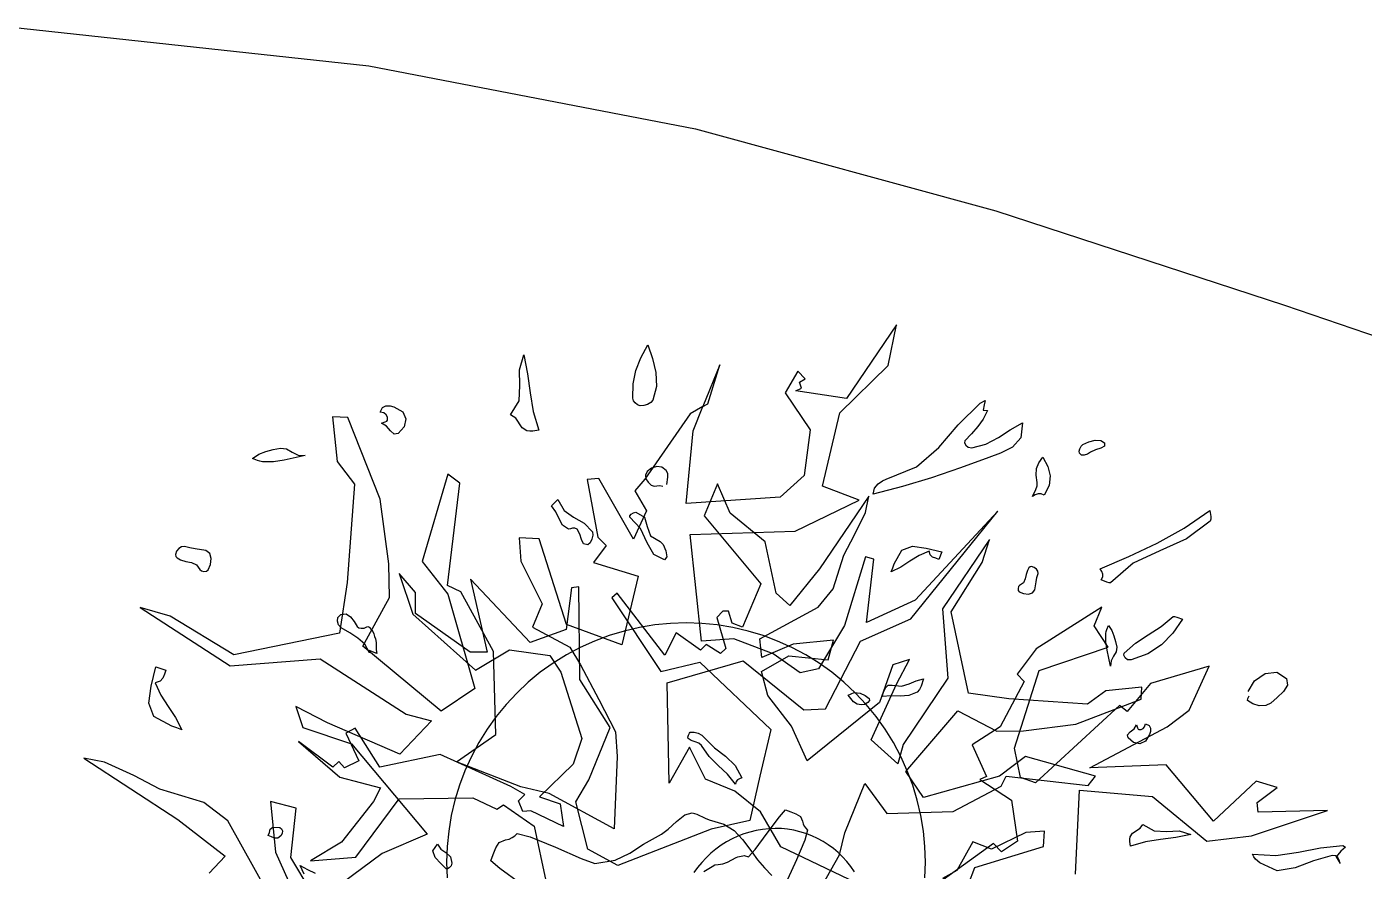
# Model space of a CAD drawing. Extents: x -81148 to 10972, y -53931 to 52487.
# Drawn here: x -29193 to -27385, y -23470 to -22328 of the extents above; entities that cross this region are included whole.
import ezdxf

# ---------------------------------------------------------------- set-up
doc = ezdxf.new("R2010")
doc.units = 0
doc.layers.get('0').update_dxf_attribs({"linetype": 'CONTINUOUS'})

msp = doc.modelspace()

# ---------------------------------------------------------------- linework, layer by layer
for p, q in [((-29217.4, -22328), (-28730.9, -22380.9)), ((-28730.9, -22380.9), (-28289.1, -22466.3)), ((-28289.1, -22466.3), (-27882.9, -22577.1)), ((-27882.9, -22577.1), (-27492.9, -22704.5)), ((-27492.9, -22704.5), (-27099.7, -22839.2)), ((-28017.2, -22731), (-28084.9, -22830.8)), ((-28028.4, -22786), (-28017.2, -22731)), ((-28362.9, -22775.6), (-28353.3, -22758.2)), ((-28353.3, -22758.2), (-28347.3, -22776.8)), ((-28527.2, -22791.8), (-28521.3, -22771.8)), ((-28521.3, -22771.8), (-28516, -22797.2)), ((-28369.7, -22792.9), (-28362.9, -22775.6)), ((-28347.3, -22776.8), (-28342.8, -22795.7)), ((-28526.5, -22813), (-28527.2, -22791.8)), ((-28516, -22797.2), (-28512.6, -22822.9)), ((-28373.5, -22810.9), (-28369.7, -22792.9)), ((-28342.8, -22795.7), (-28342, -22814.6)), ((-28256, -22785.2), (-28279, -22841.5)), ((-28272.5, -22837.8), (-28256, -22785.2)), ((-28150.6, -22793.9), (-28167.7, -22823.1)), ((-28140.9, -22804), (-28150.6, -22793.9)), ((-28093.9, -22849.9), (-28028.4, -22786)), ((-28527.6, -22833.9), (-28526.5, -22813)), ((-28374, -22830.5), (-28373.5, -22810.9)), ((-28342, -22814.6), (-28346.9, -22833.2)), ((-28153.4, -22820.6), (-28145.9, -22816.7)), ((-28084.9, -22830.8), (-28153.4, -22820.6)), ((-28148.6, -22808.5), (-28140.9, -22804)), ((-28145.9, -22816.7), (-28148.6, -22808.5)), ((-28539, -22852.9), (-28527.6, -22833.9)), ((-28512.6, -22822.9), (-28508.4, -22848.5)), ((-28372.9, -22833.7), (-28374, -22830.5)), ((-28370.5, -22836.8), (-28372.9, -22833.7)), ((-28367.3, -22839.4), (-28370.5, -22836.8)), ((-28354, -22838.7), (-28359.1, -22840.3)), ((-28349.6, -22836.3), (-28354, -22838.7)), ((-28346.9, -22833.2), (-28349.6, -22836.3)), ((-28279, -22841.5), (-28272.5, -22837.8)), ((-28167.7, -22823.1), (-28134, -22873)), ((-27934.1, -22866.2), (-27904.4, -22837)), ((-27904.4, -22837), (-27897.5, -22833.6)), ((-27897.5, -22833.6), (-27898.6, -22839.2)), ((-28759.1, -22856.4), (-28779.8, -22855.4)), ((-28779.8, -22855.4), (-28773.6, -22915.8)), ((-28715.4, -22966.7), (-28759.1, -22856.4)), ((-28715.3, -22849), (-28712.4, -22842.8)), ((-28710.5, -22850.2), (-28715.3, -22849)), ((-28712.4, -22842.8), (-28707.6, -22840.5)), ((-28707.1, -22852.7), (-28710.5, -22850.2)), ((-28707.6, -22840.5), (-28702.1, -22840.7)), ((-28705.3, -22856.1), (-28707.1, -22852.7)), ((-28705.3, -22859.9), (-28705.3, -22856.1)), ((-28702.1, -22840.7), (-28696.9, -22841.9)), ((-28696.9, -22841.9), (-28684.9, -22848.6)), ((-28684.9, -22848.6), (-28680.6, -22858.3)), ((-28532.2, -22857.4), (-28539, -22852.9)), ((-28508.4, -22848.5), (-28501, -22873.6)), ((-28364, -22840.6), (-28367.3, -22839.4)), ((-28359.1, -22840.3), (-28364, -22840.6)), ((-28296.4, -22851.4), (-28357.6, -22939.7)), ((-28279, -22841.5), (-28296.4, -22851.4)), ((-28292.4, -22874.3), (-28279, -22841.5)), ((-28117.2, -22949.5), (-28093.9, -22849.9)), ((-27898.6, -22839.2), (-27900.1, -22846.3)), ((-27900.1, -22846.3), (-27894.5, -22847.1)), ((-27894.5, -22847.1), (-27900.1, -22858.5)), ((-28713.7, -22864.1), (-28708.5, -22862.2)), ((-28707, -22868.3), (-28713.7, -22864.1)), ((-28708.5, -22862.2), (-28706.4, -22861.2)), ((-28701.5, -22874.4), (-28707, -22868.3)), ((-28706.4, -22861.2), (-28705.3, -22859.9)), ((-28696.4, -22878.9), (-28701.5, -22874.4)), ((-28682.9, -22868.9), (-28690.9, -22878.1)), ((-28680.6, -22858.3), (-28682.9, -22868.9)), ((-28523.4, -22870.5), (-28532.2, -22857.4)), ((-28516.9, -22874.5), (-28523.4, -22870.5)), ((-28513.1, -22875), (-28516.9, -22874.5)), ((-28509.2, -22874.7), (-28513.1, -22875)), ((-28501, -22873.6), (-28509.2, -22874.7)), ((-28301.7, -22972.9), (-28292.4, -22874.3)), ((-28134, -22873), (-28142.2, -22934.7)), ((-27960.2, -22896.8), (-27934.1, -22866.2)), ((-27907.5, -22868.8), (-27916, -22878.4)), ((-27900.1, -22858.5), (-27907.5, -22868.8)), ((-27879.6, -22883.7), (-27863.6, -22873.3)), ((-27863.6, -22873.3), (-27847.1, -22863.8)), ((-27847.1, -22863.8), (-27849, -22883.8)), ((-28690.9, -22878.1), (-28696.4, -22878.9)), ((-27924.9, -22887.9), (-27925.4, -22890.6)), ((-27925.4, -22890.6), (-27923.7, -22894)), ((-27916, -22878.4), (-27924.9, -22887.9)), ((-27915.3, -22897.5), (-27896.4, -22892.6)), ((-27896.4, -22892.6), (-27879.6, -22883.7)), ((-27849, -22883.8), (-27860.5, -22896.6)), ((-27767.8, -22895.4), (-27765.4, -22893.1)), ((-27765.4, -22893.1), (-27757.5, -22889.3)), ((-27757.5, -22889.3), (-27748.9, -22887.2)), ((-27748.9, -22887.2), (-27741.2, -22887.5)), ((-27741.2, -22887.5), (-27736.1, -22890.6)), ((-27736.1, -22890.6), (-27735.9, -22895.1)), ((-28888, -22911.9), (-28879.4, -22906.2)), ((-28879.4, -22906.2), (-28870, -22902.4)), ((-28870, -22902.4), (-28860.1, -22899.9)), ((-28860.1, -22899.9), (-28850.1, -22897.8)), ((-28850.1, -22897.8), (-28842.2, -22898.8)), ((-28816.7, -22907.9), (-28845.2, -22914.2)), ((-28842.2, -22898.8), (-28834.6, -22903.1)), ((-28834.6, -22903.1), (-28826.4, -22907.3)), ((-28826.4, -22907.3), (-28816.7, -22907.9)), ((-27990.1, -22923.2), (-27960.2, -22896.8)), ((-27892.4, -22910.3), (-27931, -22924.7)), ((-27923.7, -22894), (-27920.2, -22896.7)), ((-27920.2, -22896.7), (-27915.3, -22897.5)), ((-27876.6, -22904.6), (-27892.4, -22910.3)), ((-27860.5, -22896.6), (-27876.6, -22904.6)), ((-27825.1, -22917.6), (-27819.6, -22909.9)), ((-27819.6, -22909.9), (-27812.7, -22922.6)), ((-27770.5, -22901.9), (-27769.6, -22898.6)), ((-27770.1, -22904.6), (-27770.5, -22901.9)), ((-27767.3, -22907.3), (-27770.1, -22904.6)), ((-27769.6, -22898.6), (-27767.8, -22895.4)), ((-27763.5, -22907.5), (-27767.3, -22907.3)), ((-27759.2, -22905.9), (-27763.5, -22907.5)), ((-27755.1, -22903.4), (-27759.2, -22905.9)), ((-27748.4, -22900.2), (-27755.1, -22903.4)), ((-27741, -22897.9), (-27748.4, -22900.2)), ((-27735.9, -22895.1), (-27741, -22897.9)), ((-28881.3, -22914.5), (-28888, -22911.9)), ((-28877.9, -22915.6), (-28881.3, -22914.5)), ((-28874.4, -22916.3), (-28877.9, -22915.6)), ((-28859.6, -22916.3), (-28874.4, -22916.3)), ((-28845.2, -22914.2), (-28859.6, -22916.3)), ((-28773.6, -22915.8), (-28750.2, -22946.7)), ((-28348.5, -22925), (-28354.4, -22929.5)), ((-28341.4, -22922.9), (-28348.5, -22925)), ((-28334.4, -22923.7), (-28341.4, -22922.9)), ((-28328.7, -22927.9), (-28334.4, -22923.7)), ((-28326.7, -22932.2), (-28328.7, -22927.9)), ((-28031.1, -22940), (-27990.1, -22923.2)), ((-27931, -22924.7), (-27969.8, -22937.9)), ((-27828.6, -22934.4), (-27828.1, -22925.6)), ((-27828.1, -22925.6), (-27825.1, -22917.6)), ((-27812.7, -22922.6), (-27809.7, -22935.4)), ((-28750.2, -22946.7), (-28760.1, -23079.7)), ((-28623.9, -22932.9), (-28658.6, -23051)), ((-28624.3, -23083.7), (-28607.6, -22945.2)), ((-28607.6, -22945.2), (-28623.9, -22932.9)), ((-28419.6, -22939), (-28435.4, -22940.4)), ((-28435.4, -22940.4), (-28420.9, -23018.3)), ((-28373.1, -23021), (-28419.6, -22939)), ((-28357.6, -22939.7), (-28371, -22955.5)), ((-28354.4, -22929.5), (-28356.8, -22934.3)), ((-28356.8, -22934.3), (-28356.1, -22939.2)), ((-28356.1, -22939.2), (-28353.1, -22943.9)), ((-28353.1, -22943.9), (-28348.8, -22947.9)), ((-28328, -22947), (-28326.6, -22936.9)), ((-28326.6, -22936.9), (-28326.7, -22932.2)), ((-28259.2, -22946.3), (-28277.5, -22989.2)), ((-28242, -22985.7), (-28259.2, -22946.3)), ((-28142.2, -22934.7), (-28174.5, -22964)), ((-28047, -22952.2), (-28042.1, -22946)), ((-28042.1, -22946), (-28036.1, -22941.9)), ((-28036.1, -22941.9), (-28031.1, -22940)), ((-27969.8, -22937.9), (-28009.1, -22949.8)), ((-27827.1, -22944.4), (-27828.6, -22934.4)), ((-27827.2, -22948.9), (-27827.1, -22944.4)), ((-27809.7, -22935.4), (-27811.1, -22948.4)), ((-28371, -22955.5), (-28355.5, -22982.8)), ((-28348.8, -22947.9), (-28345, -22949.3)), ((-28345, -22949.3), (-28341.2, -22949)), ((-28341.2, -22949), (-28337.4, -22948.5)), ((-28337.4, -22948.5), (-28333.3, -22949.4)), ((-28174.5, -22964), (-28301.7, -22972.9)), ((-28054.9, -22963), (-28121.6, -23061.2)), ((-28067.7, -22968), (-28117.2, -22949.5)), ((-28059.4, -22984.8), (-28054.9, -22963)), ((-28009.1, -22949.8), (-28048.9, -22960.1)), ((-28048.9, -22960.1), (-28047, -22952.2)), ((-27833.6, -22963.2), (-27828.9, -22953.6)), ((-27829.7, -22961), (-27833.6, -22963.2)), ((-27825.8, -22959.6), (-27829.7, -22961)), ((-27828.9, -22953.6), (-27827.2, -22948.9)), ((-27821.7, -22959.7), (-27825.8, -22959.6)), ((-27817.5, -22961.6), (-27821.7, -22959.7)), ((-27811.1, -22948.4), (-27817.5, -22961.6)), ((-28703.9, -23054.5), (-28715.4, -22966.7)), ((-28483.9, -22975.7), (-28475, -22967.3)), ((-28477.8, -22983.8), (-28483.9, -22975.7)), ((-28475, -22967.3), (-28466.8, -22982)), ((-28466.8, -22982), (-28453.8, -22991.3)), ((-28355.5, -22982.8), (-28373.1, -23021)), ((-28154.5, -23010.2), (-28067.7, -22968)), ((-27998, -23128.7), (-27880.4, -22983.1)), ((-27880.4, -22983.1), (-27992.2, -23103.3)), ((-27628.3, -23006.2), (-27593.8, -22982.2)), ((-27593.8, -22982.2), (-27592.4, -22990.2)), ((-28473.5, -22993.4), (-28477.8, -22983.8)), ((-28468.7, -23002), (-28473.5, -22993.4)), ((-28453.8, -22991.3), (-28439.7, -22999.5)), ((-28439.7, -22999.5), (-28428.3, -23011.1)), ((-28378, -22989.3), (-28376.1, -22987.1)), ((-28377.7, -22991), (-28378, -22989.3)), ((-28363.3, -23006.7), (-28377.7, -22991)), ((-28376.1, -22987.1), (-28373.1, -22985.2)), ((-28373.1, -22985.2), (-28369.6, -22984.5)), ((-28369.6, -22984.5), (-28358.2, -22991)), ((-28358.2, -22991), (-28354.2, -23003.6)), ((-28277.5, -22989.2), (-28200.8, -23081.4)), ((-28194.7, -23024.6), (-28242, -22985.7)), ((-28073.9, -23015.2), (-28059.4, -22984.8)), ((-27593.2, -22996.5), (-27625.2, -23020.5)), ((-27592.2, -22993.8), (-27593.2, -22996.5)), ((-27592.4, -22990.2), (-27592.2, -22993.8)), ((-28500.6, -23020.5), (-28527.3, -23019.1)), ((-28527.3, -23019.1), (-28525.2, -23050.5)), ((-28460.7, -23007.3), (-28468.7, -23002)), ((-28458.2, -23007.1), (-28460.7, -23007.3)), ((-28455.3, -23006.2), (-28458.2, -23007.1)), ((-28452.2, -23005.9), (-28455.3, -23006.2)), ((-28449.2, -23007.5), (-28452.2, -23005.9)), ((-28445.6, -23014), (-28449.2, -23007.5)), ((-28443.4, -23021.5), (-28445.6, -23014)), ((-28427.8, -23015.4), (-28429.1, -23021.1)), ((-28428.3, -23011.1), (-28427.8, -23015.4)), ((-28420.9, -23018.3), (-28409.9, -23029.4)), ((-28354.4, -23025.8), (-28363.3, -23006.7)), ((-28354.2, -23003.6), (-28349.8, -23016.6)), ((-28349.8, -23016.6), (-28337, -23024.1)), ((-28296.3, -23014.8), (-28154.5, -23010.2)), ((-28280.9, -23158.8), (-28296.3, -23014.8)), ((-28088.5, -23042.4), (-28073.9, -23015.2)), ((-27665, -23026.4), (-27628.3, -23006.2)), ((-28990.6, -23037.2), (-28992, -23041.7)), ((-28987.7, -23033.5), (-28990.6, -23037.2)), ((-28983.9, -23031.1), (-28987.7, -23033.5)), ((-28980, -23030.9), (-28983.9, -23031.1)), ((-28972.7, -23032.8), (-28980, -23030.9)), ((-28965.4, -23034.2), (-28972.7, -23032.8)), ((-28951.1, -23036.5), (-28965.4, -23034.2)), ((-28945.8, -23040.2), (-28951.1, -23036.5)), ((-28463.7, -23136.3), (-28500.6, -23020.5)), ((-28440.5, -23027.4), (-28443.4, -23021.5)), ((-28434.8, -23028.7), (-28440.5, -23027.4)), ((-28431.7, -23026.1), (-28434.8, -23028.7)), ((-28429.1, -23021.1), (-28431.7, -23026.1)), ((-28409.9, -23029.4), (-28427.1, -23052.5)), ((-28345.4, -23041.9), (-28354.4, -23025.8)), ((-28337, -23024.1), (-28332.9, -23028.3)), ((-28332.9, -23028.3), (-28329.2, -23036.7)), ((-28329.2, -23036.7), (-28327.9, -23044.9)), ((-28180, -23094), (-28194.7, -23024.6)), ((-28020.6, -23054.5), (-28010.1, -23035.9)), ((-28010.1, -23035.9), (-27995.5, -23030.6)), ((-27995.5, -23030.6), (-27977.2, -23033.1)), ((-27973.3, -23037.2), (-27986.7, -23042.9)), ((-27977.2, -23033.1), (-27956.1, -23037.9)), ((-27971.8, -23042.2), (-27973.3, -23037.2)), ((-27891.8, -23021.3), (-27955.3, -23115.3)), ((-27901.4, -23052.5), (-27891.8, -23021.3)), ((-27703.2, -23044.2), (-27665, -23026.4)), ((-27661.5, -23036.6), (-27697.4, -23053.4)), ((-27625.2, -23020.5), (-27661.5, -23036.6)), ((-28992, -23041.7), (-28991.5, -23044.3)), ((-28991.5, -23044.3), (-28989.7, -23046.2)), ((-28989.7, -23046.2), (-28985.3, -23048.7)), ((-28985.3, -23048.7), (-28978.1, -23051.2)), ((-28978.1, -23051.2), (-28970.5, -23052.7)), ((-28970.5, -23052.7), (-28963.7, -23055.5)), ((-28963.7, -23055.5), (-28959, -23061.8)), ((-28947.9, -23062.6), (-28944.9, -23055.3)), ((-28944, -23047.1), (-28945.8, -23040.2)), ((-28944.9, -23055.3), (-28944, -23047.1)), ((-28703, -23099.8), (-28703.9, -23054.5)), ((-28658.6, -23051), (-28623.9, -23095.2)), ((-28525.2, -23050.5), (-28496.3, -23108.2)), ((-28427.1, -23052.5), (-28366.6, -23070.8)), ((-28330.9, -23048.7), (-28345.4, -23041.9)), ((-28327.9, -23044.9), (-28330.9, -23048.7)), ((-28103.1, -23088), (-28088.5, -23042.4)), ((-28059.1, -23044.7), (-28087.6, -23137.5)), ((-28047.9, -23048), (-28059.1, -23044.7)), ((-28058, -23133.5), (-28047.9, -23048)), ((-28022.4, -23059.8), (-28020.6, -23054.5)), ((-27999.1, -23050.7), (-28011.3, -23058.6)), ((-27986.7, -23042.9), (-27999.1, -23050.7)), ((-27968.5, -23045.1), (-27971.8, -23042.2)), ((-27964.3, -23046.8), (-27968.5, -23045.1)), ((-27960, -23048.4), (-27964.3, -23046.8)), ((-27956.1, -23037.9), (-27960, -23048.4)), ((-27943.5, -23119), (-27901.4, -23052.5)), ((-27742, -23061), (-27703.2, -23044.2)), ((-27697.4, -23053.4), (-27728.2, -23080)), ((-28959, -23061.8), (-28956.9, -23063.8)), ((-28956.9, -23063.8), (-28953.6, -23064.6)), ((-28953.6, -23064.6), (-28950.2, -23064.2)), ((-28950.2, -23064.2), (-28947.9, -23062.6)), ((-28667.6, -23093.1), (-28689.5, -23067.4)), ((-28689.5, -23067.4), (-28671.1, -23122.3)), ((-28366.6, -23070.8), (-28388.8, -23163.7)), ((-28121.6, -23061.2), (-28161.6, -23110.5)), ((-28011.3, -23058.6), (-28024.4, -23065)), ((-28024.4, -23065), (-28022.4, -23059.8)), ((-27842.2, -23068.8), (-27843.4, -23074.6)), ((-27840.2, -23063.2), (-27842.2, -23068.8)), ((-27838.2, -23059.8), (-27840.2, -23063.2)), ((-27836.7, -23058.5), (-27838.2, -23059.8)), ((-27834.6, -23058), (-27836.7, -23058.5)), ((-27831, -23059.1), (-27834.6, -23058)), ((-27828, -23061.4), (-27831, -23059.1)), ((-27828.6, -23078.5), (-27827.5, -23072.9)), ((-27826.1, -23064.3), (-27828, -23061.4)), ((-27827.5, -23072.9), (-27826, -23067.3)), ((-27826, -23067.3), (-27826.1, -23064.3)), ((-27739.7, -23064.6), (-27742, -23061)), ((-27740.5, -23076.1), (-27738.4, -23072.1)), ((-27738.3, -23068.2), (-27739.7, -23064.6)), ((-27738.4, -23072.1), (-27738.3, -23068.2)), ((-28760.1, -23079.7), (-28770.4, -23147.9)), ((-28606.5, -23092.3), (-28624.3, -23083.7)), ((-28512.6, -23160.6), (-28593.3, -23075.2)), ((-28593.3, -23075.2), (-28570.9, -23173.6)), ((-28456.7, -23086.8), (-28463.8, -23143)), ((-28447, -23085.2), (-28456.7, -23086.8)), ((-28445.6, -23210.7), (-28447, -23085.2)), ((-28200.8, -23081.4), (-28225.5, -23140)), ((-28123.3, -23113), (-28103.1, -23088)), ((-27852.4, -23085.1), (-27853, -23087.7)), ((-27853, -23087.7), (-27852.7, -23090.3)), ((-27852.7, -23090.3), (-27851.4, -23092.1)), ((-27850.8, -23083.5), (-27852.4, -23085.1)), ((-27845.7, -23079.9), (-27850.8, -23083.5)), ((-27843.4, -23074.6), (-27845.7, -23079.9)), ((-27833.5, -23093.7), (-27830.5, -23089.6)), ((-27830.5, -23089.6), (-27828.6, -23078.5)), ((-27732.9, -23079), (-27740.5, -23076.1)), ((-27729.8, -23080), (-27732.9, -23079)), ((-27728.2, -23080), (-27729.8, -23080)), ((-28738.9, -23165.5), (-28703, -23099.8)), ((-28667.7, -23121.3), (-28667.6, -23093.1)), ((-28623.9, -23095.2), (-28587.3, -23223)), ((-28562.2, -23172.9), (-28606.5, -23092.3)), ((-28496.3, -23108.2), (-28509.3, -23140)), ((-28394.9, -23093.9), (-28402, -23100.5)), ((-28402, -23100.5), (-28335.8, -23200.1)), ((-28330.6, -23178), (-28394.9, -23093.9)), ((-28161.6, -23110.5), (-28180, -23094)), ((-27992.2, -23103.3), (-28058, -23133.5)), ((-27851.4, -23092.1), (-27845.6, -23094.3)), ((-27845.6, -23094.3), (-27839, -23095.1)), ((-27839, -23095.1), (-27833.5, -23093.7)), ((-28999.4, -23125.1), (-29039.9, -23113.2)), ((-29039.9, -23113.2), (-28918, -23192.2)), ((-28913.2, -23177.5), (-28999.4, -23125.1)), ((-28773.3, -23131.9), (-28772.5, -23126.8)), ((-28772.5, -23126.8), (-28768.4, -23122.9)), ((-28768.4, -23122.9), (-28761.2, -23122)), ((-28761.2, -23122), (-28755.5, -23125.8)), ((-28755.5, -23125.8), (-28750.7, -23132.1)), ((-28671.1, -23122.3), (-28586.6, -23198)), ((-28593.7, -23173.8), (-28667.7, -23121.3)), ((-28252.1, -23118.5), (-28260.2, -23126.7)), ((-28260.2, -23126.7), (-28247.9, -23168.6)), ((-28244.6, -23118.4), (-28252.1, -23118.5)), ((-28239.4, -23134.4), (-28244.6, -23118.4)), ((-28202.2, -23155.6), (-28123.3, -23113)), ((-27955.3, -23115.3), (-27947.9, -23208.7)), ((-27920.1, -23229), (-27943.5, -23119)), ((-27739.9, -23112.7), (-27828.6, -23169.3)), ((-27750.1, -23138.2), (-27739.9, -23112.7)), ((-27659.5, -23138.9), (-27643.2, -23125.5)), ((-27643.2, -23125.5), (-27641.3, -23125.4)), ((-27641.3, -23125.4), (-27638.1, -23126.3)), ((-27638.1, -23126.3), (-27630.7, -23129.3)), ((-28771.6, -23137), (-28773.3, -23131.9)), ((-28768, -23140.8), (-28771.6, -23137)), ((-28756.4, -23147.6), (-28768, -23140.8)), ((-28750.7, -23132.1), (-28746.5, -23138.9)), ((-28746.5, -23138.9), (-28744.3, -23140.7)), ((-28744.3, -23140.7), (-28740.9, -23141.5)), ((-28740.9, -23141.5), (-28737.1, -23141.1)), ((-28737.1, -23141.1), (-28733.6, -23139.3)), ((-28733.6, -23139.3), (-28731.9, -23138.9)), ((-28731.9, -23138.9), (-28730.3, -23140.1)), ((-28730.3, -23140.1), (-28727.1, -23143.5)), ((-28727.1, -23143.5), (-28725.1, -23146)), ((-28725.1, -23146), (-28723.9, -23149.1)), ((-28463.8, -23143), (-28512.6, -23160.6)), ((-28509.3, -23140), (-28458.8, -23166.9)), ((-28388.8, -23163.7), (-28463.7, -23136.3)), ((-28385.6, -23145.2), (-28405.9, -23151.3)), ((-28365, -23140.4), (-28385.6, -23145.2)), ((-28344.1, -23136.9), (-28365, -23140.4)), ((-28323, -23134.8), (-28344.1, -23136.9)), ((-28301.8, -23134.2), (-28323, -23134.8)), ((-28280.6, -23134.8), (-28301.8, -23134.2)), ((-28259.6, -23136.9), (-28280.6, -23134.8)), ((-28238.7, -23140.4), (-28259.6, -23136.9)), ((-28225.5, -23140), (-28239.4, -23134.4)), ((-28218, -23145.2), (-28238.7, -23140.4)), ((-28197.8, -23151.3), (-28218, -23145.2)), ((-28087.6, -23137.5), (-28122.9, -23196.1)), ((-28066.1, -23159), (-27998, -23128.7)), ((-27731.1, -23166.8), (-27750.1, -23138.2)), ((-27734.4, -23148.4), (-27733.8, -23145.7)), ((-27733.8, -23145.7), (-27732.9, -23143.1)), ((-27732.9, -23143.1), (-27730.8, -23137.9)), ((-27730.8, -23137.9), (-27726.3, -23144.5)), ((-27726.3, -23144.5), (-27723.3, -23151.8)), ((-27677, -23150.4), (-27659.5, -23138.9)), ((-27630.7, -23129.3), (-27643.5, -23148.1)), ((-28770.4, -23147.9), (-28913.2, -23177.5)), ((-28745.4, -23154.6), (-28756.4, -23147.6)), ((-28736.1, -23163.1), (-28745.4, -23154.6)), ((-28729.7, -23174.7), (-28736.1, -23163.1)), ((-28723.9, -23149.1), (-28723, -23152.6)), ((-28723, -23152.6), (-28721.9, -23155.9)), ((-28721.9, -23155.9), (-28720.8, -23160.6)), ((-28720.8, -23160.6), (-28720.7, -23170.6)), ((-28425.7, -23158.8), (-28445, -23167.5)), ((-28405.9, -23151.3), (-28425.7, -23158.8)), ((-28315.2, -23147.6), (-28330.6, -23178)), ((-28282.2, -23171), (-28315.2, -23147.6)), ((-28274.5, -23163.5), (-28282.2, -23171)), ((-28237.2, -23155.8), (-28280.9, -23158.8)), ((-28255.3, -23175.6), (-28274.5, -23163.5)), ((-28184.2, -23175.8), (-28237.2, -23155.8)), ((-28199.3, -23180.9), (-28202.2, -23155.6)), ((-28157.2, -23162.8), (-28199.3, -23180.9)), ((-28178, -23158.8), (-28197.8, -23151.3)), ((-28158.7, -23167.5), (-28178, -23158.8)), ((-28102.4, -23157.4), (-28157.2, -23162.8)), ((-28113.4, -23250.4), (-28066.1, -23159)), ((-28109.7, -23184.2), (-28102.4, -23157.4)), ((-27734.4, -23159.8), (-27734.4, -23148.4)), ((-27732.7, -23170.9), (-27734.4, -23159.8)), ((-27723.3, -23151.8), (-27721.3, -23159.4)), ((-27721.3, -23159.4), (-27719.6, -23167.1)), ((-27709.5, -23175), (-27694.1, -23161.8)), ((-27694.1, -23161.8), (-27677, -23150.4)), ((-27658.9, -23163.8), (-27677.5, -23176)), ((-27643.5, -23148.1), (-27658.9, -23163.8)), ((-28632.9, -23253.5), (-28738.9, -23165.5)), ((-28719.9, -23175.6), (-28730.1, -23171.6)), ((-28730.1, -23171.6), (-28729.7, -23174.7)), ((-28720.7, -23170.6), (-28719.9, -23175.6)), ((-28570.9, -23173.6), (-28593.7, -23173.8)), ((-28586.6, -23198), (-28540.6, -23170.6)), ((-28559, -23285.2), (-28562.2, -23172.9)), ((-28540.6, -23170.6), (-28486, -23178.1)), ((-28486, -23178.1), (-28471.2, -23200.7)), ((-28463.7, -23177.5), (-28481.6, -23188.7)), ((-28445, -23167.5), (-28463.7, -23177.5)), ((-28458.8, -23166.9), (-28444.5, -23191.1)), ((-28247.9, -23168.6), (-28255.3, -23175.6)), ((-28199.8, -23200.1), (-28162.8, -23178.7)), ((-28147.7, -23201.9), (-28184.2, -23175.8)), ((-28162.8, -23178.7), (-28109.7, -23184.2)), ((-28140, -23177.5), (-28158.7, -23167.5)), ((-28122, -23188.7), (-28140, -23177.5)), ((-27828.6, -23169.3), (-27854.4, -23203.4)), ((-27824.4, -23198.6), (-27731.1, -23166.8)), ((-27727.8, -23192.8), (-27732.7, -23170.9)), ((-27723.9, -23179), (-27727.2, -23185.4)), ((-27720.4, -23173.1), (-27723.9, -23179)), ((-27719.6, -23167.1), (-27720.4, -23173.1)), ((-27710, -23177.7), (-27709.5, -23175)), ((-27708.3, -23181.2), (-27710, -23177.7)), ((-27704.8, -23183.9), (-27708.3, -23181.2)), ((-27677.5, -23176), (-27700.1, -23184.3)), ((-29024.9, -23219.9), (-29018.5, -23193.5)), ((-29018.5, -23193.5), (-29005, -23198.3)), ((-29005, -23198.3), (-29007.1, -23203.7)), ((-28918, -23192.2), (-28796.7, -23182.7)), ((-28796.7, -23182.7), (-28680.2, -23257.6)), ((-28481.6, -23188.7), (-28498.9, -23201)), ((-28444.5, -23191.1), (-28419.7, -23237.9)), ((-28335.8, -23200.1), (-28283.1, -23187.1)), ((-28327.2, -23215.1), (-28224.7, -23185.4)), ((-28283.1, -23187.1), (-28187.2, -23278.3)), ((-28224.7, -23185.4), (-28142.8, -23251.6)), ((-28191.1, -23232.5), (-28199.8, -23200.1)), ((-28122.9, -23196.1), (-28147.7, -23201.9)), ((-28104.8, -23201), (-28122, -23188.7)), ((-28022.3, -23191.1), (-28040.1, -23241.7)), ((-27999.6, -23183.7), (-28022.3, -23191.1)), ((-28017.4, -23216.9), (-27999.6, -23183.7)), ((-27858, -23303.7), (-27824.4, -23198.6)), ((-27727.2, -23185.4), (-27727.8, -23192.8)), ((-27700.1, -23184.3), (-27704.8, -23183.9)), ((-27594.8, -23192.9), (-27673.9, -23216)), ((-27621.7, -23252.3), (-27594.8, -23192.9)), ((-29013, -23213.1), (-29019.6, -23215)), ((-29019.6, -23215), (-29012.1, -23231.7)), ((-29009.3, -23208.9), (-29013, -23213.1)), ((-29007.1, -23203.7), (-29009.3, -23208.9)), ((-28515.2, -23214.5), (-28530.7, -23229)), ((-28498.9, -23201), (-28515.2, -23214.5)), ((-28471.2, -23200.7), (-28442.6, -23290.6)), ((-28404.3, -23275.5), (-28445.6, -23210.7)), ((-28324.6, -23350.7), (-28327.2, -23215.1)), ((-28088.4, -23214.5), (-28104.8, -23201)), ((-28072.9, -23229), (-28088.4, -23214.5)), ((-28051.6, -23292.2), (-28017.4, -23216.9)), ((-28032.3, -23222.2), (-28028.7, -23218.4)), ((-28028.7, -23218.4), (-28023, -23218.4)), ((-28023, -23218.4), (-28010.7, -23219.9)), ((-28010.7, -23219.9), (-28000.4, -23216.7)), ((-27947.9, -23208.7), (-28008.1, -23298.7)), ((-28000.4, -23216.7), (-27990.8, -23212.3)), ((-27990.8, -23212.3), (-27980.8, -23209.8)), ((-27980.8, -23209.8), (-27984.1, -23219.9)), ((-27844.7, -23213.6), (-27877.2, -23274.5)), ((-27854.4, -23203.4), (-27844.7, -23213.6)), ((-27673.9, -23216), (-27705.3, -23254)), ((-27542, -23227), (-27533.1, -23212.5)), ((-27533.1, -23212.5), (-27518.8, -23202.8)), ((-27518.8, -23202.8), (-27503.1, -23200.8)), ((-27503.1, -23200.8), (-27490.2, -23209.4)), ((-27488.6, -23218.3), (-27493.9, -23227)), ((-27490.2, -23209.4), (-27488.6, -23218.3)), ((-29028.2, -23242.6), (-29024.9, -23219.9)), ((-29012.1, -23231.7), (-29002.1, -23247.1)), ((-28587.3, -23223), (-28632.9, -23253.5)), ((-28530.7, -23229), (-28545.2, -23244.4)), ((-28159.1, -23273.8), (-28191.1, -23232.5)), ((-28082.7, -23232.1), (-28074.4, -23228.5)), ((-28079.1, -23236.5), (-28082.7, -23232.1)), ((-28075.3, -23240.7), (-28079.1, -23236.5)), ((-28074.4, -23228.5), (-28066.6, -23229.1)), ((-28058.5, -23244.4), (-28072.9, -23229)), ((-28066.6, -23229.1), (-28059.7, -23232.3)), ((-28059.7, -23232.3), (-28054.4, -23236.5)), ((-28054.4, -23236.5), (-28053.8, -23239.2)), ((-28036.9, -23233.7), (-28034.7, -23228)), ((-28024.7, -23233), (-28036.9, -23233.7)), ((-28034.7, -23228), (-28032.3, -23222.2)), ((-28012.4, -23233.3), (-28024.7, -23233)), ((-28000.5, -23232.3), (-28012.4, -23233.3)), ((-27989.4, -23227.8), (-28000.5, -23232.3)), ((-27986.2, -23224.4), (-27989.4, -23227.8)), ((-27984.1, -23219.9), (-27986.2, -23224.4)), ((-27865.5, -23236.8), (-27920.1, -23229)), ((-27734.2, -23226.1), (-27759, -23244.1)), ((-27685.8, -23221.1), (-27734.2, -23226.1)), ((-27686.6, -23237.1), (-27685.8, -23221.1)), ((-27542.6, -23238.9), (-27542.2, -23236.5)), ((-27542.2, -23236.5), (-27540.6, -23233)), ((-27502.6, -23235.2), (-27511.3, -23242.5)), ((-27493.9, -23227), (-27502.6, -23235.2)), ((-29021.3, -23260.9), (-29028.2, -23242.6)), ((-29002.1, -23247.1), (-28991.9, -23262.3)), ((-28786.4, -23269.4), (-28829.4, -23247.3)), ((-28829.4, -23247.3), (-28819.8, -23275.6)), ((-28545.2, -23244.4), (-28558.6, -23260.8)), ((-28419.7, -23237.9), (-28397.4, -23281.6)), ((-28142.8, -23251.6), (-28113.4, -23250.4)), ((-28040.1, -23241.7), (-28138.1, -23320.9)), ((-28070.7, -23243.9), (-28075.3, -23240.7)), ((-28065, -23245.1), (-28070.7, -23243.9)), ((-28060.4, -23244.3), (-28065, -23245.1)), ((-28056.2, -23242), (-28060.4, -23244.3)), ((-28045, -23260.8), (-28058.5, -23244.4)), ((-28053.8, -23239.2), (-28056.2, -23242)), ((-28004.9, -23335.1), (-27934.3, -23253.3)), ((-27934.3, -23253.3), (-27881.7, -23280.7)), ((-27759, -23244.1), (-27865.5, -23236.8)), ((-27715.9, -23245.8), (-27829.4, -23350.6)), ((-27775, -23271), (-27686.6, -23237.1)), ((-27705.3, -23254), (-27715.9, -23245.8)), ((-27651.5, -23274.9), (-27621.7, -23252.3)), ((-27535.4, -23243.7), (-27542.6, -23238.9)), ((-27526.8, -23246.1), (-27535.4, -23243.7)), ((-27518.2, -23245.8), (-27526.8, -23246.1)), ((-27511.3, -23242.5), (-27518.2, -23245.8)), ((-28997.2, -23273.9), (-29021.3, -23260.9)), ((-28991.9, -23262.3), (-28983.7, -23278.6)), ((-28688.6, -23311.9), (-28786.4, -23269.4)), ((-28646.1, -23266.6), (-28688.6, -23311.9)), ((-28680.2, -23257.6), (-28646.1, -23266.6)), ((-28558.6, -23260.8), (-28570.9, -23278)), ((-28032.7, -23278), (-28045, -23260.8)), ((-27845.4, -23280), (-27775, -23271)), ((-27696.2, -23277.2), (-27692.9, -23272)), ((-27692.9, -23272), (-27691.4, -23276.1)), ((-27681.8, -23274.5), (-27680.8, -23270.8)), ((-27680.8, -23270.8), (-27675.8, -23273)), ((-28990.4, -23276.2), (-28997.2, -23273.9)), ((-28983.7, -23278.6), (-28990.4, -23276.2)), ((-28819.8, -23275.6), (-28754.2, -23297.7)), ((-28749.1, -23276.7), (-28761.6, -23283.2)), ((-28761.6, -23283.2), (-28744.3, -23320.7)), ((-28715.9, -23329.1), (-28749.1, -23276.7)), ((-28612.1, -23322.2), (-28559, -23285.2)), ((-28570.9, -23278), (-28582.1, -23296)), ((-28442.6, -23290.6), (-28454.4, -23325.4)), ((-28433.3, -23346.2), (-28404.3, -23275.5)), ((-28397.4, -23281.6), (-28395.1, -23315)), ((-28299.5, -23288.6), (-28298.7, -23285.8)), ((-28299.2, -23290.4), (-28299.5, -23288.6)), ((-28294.9, -23293.3), (-28299.2, -23290.4)), ((-28298.7, -23285.8), (-28297.4, -23283.1)), ((-28297.4, -23283.1), (-28296.1, -23281.9)), ((-28296.1, -23281.9), (-28290.9, -23282.1)), ((-28290.9, -23282.1), (-28285.5, -23283.5)), ((-28285.5, -23283.5), (-28280.6, -23286.1)), ((-28280.6, -23286.1), (-28276.9, -23289.6)), ((-28276.9, -23289.6), (-28263.4, -23303.1)), ((-28187.2, -23278.3), (-28202, -23341.4)), ((-28138.1, -23320.9), (-28159.1, -23273.8)), ((-28021.5, -23296), (-28032.7, -23278)), ((-27877.2, -23274.5), (-27914.8, -23298.9)), ((-27881.7, -23280.7), (-27845.4, -23280)), ((-27756.1, -23330.1), (-27651.5, -23274.9)), ((-27704.8, -23285.4), (-27701.2, -23281.5)), ((-27704.2, -23289.7), (-27704.8, -23285.4)), ((-27696.8, -23295.8), (-27704.2, -23289.7)), ((-27701.2, -23281.5), (-27696.2, -23277.2)), ((-27691.4, -23276.1), (-27690.6, -23277.7)), ((-27690.6, -23277.7), (-27689.6, -23278.5)), ((-27689.6, -23278.5), (-27686.5, -23278.5)), ((-27686.5, -23278.5), (-27683.8, -23277.1)), ((-27683.8, -23277.1), (-27681.8, -23274.5)), ((-27675.1, -23285), (-27680.6, -23294.2)), ((-27675.8, -23273), (-27674, -23276.7)), ((-27674.1, -23281), (-27675.1, -23285)), ((-27674, -23276.7), (-27674.1, -23281)), ((-28779.6, -23329.1), (-28825.6, -23294.5)), ((-28825.6, -23294.5), (-28769.8, -23342.8)), ((-28754.2, -23297.7), (-28651.7, -23419.8)), ((-28582.1, -23296), (-28592.1, -23314.7)), ((-28297, -23302.2), (-28324.6, -23350.7)), ((-28275.4, -23345.4), (-28297, -23302.2)), ((-28289.5, -23295.2), (-28294.9, -23293.3)), ((-28284.4, -23297), (-28289.5, -23295.2)), ((-28281.1, -23299.9), (-28284.4, -23297)), ((-28270.8, -23315), (-28281.1, -23299.9)), ((-28263.4, -23303.1), (-28248.6, -23314.6)), ((-28015.3, -23324.9), (-28051.6, -23292.2)), ((-28011.5, -23314.7), (-28021.5, -23296)), ((-28008.1, -23298.7), (-28015.3, -23324.9)), ((-27914.8, -23298.9), (-27895.5, -23341.8)), ((-27849.7, -23343.4), (-27858, -23303.7)), ((-27688.3, -23297.5), (-27696.8, -23295.8)), ((-27680.6, -23294.2), (-27688.3, -23297.5)), ((-29087.9, -23322.6), (-29116.1, -23317.1)), ((-29116.1, -23317.1), (-28988.9, -23400.1)), ((-29048.4, -23340.7), (-29087.9, -23322.6)), ((-28771.5, -23321.6), (-28779.6, -23329.1)), ((-28763.4, -23330.3), (-28771.5, -23321.6)), ((-28744.3, -23320.7), (-28763.4, -23330.3)), ((-28634.1, -23312.2), (-28715.9, -23329.1)), ((-28538.8, -23355.4), (-28634.1, -23312.2)), ((-28525.2, -23355.7), (-28612.1, -23322.2)), ((-28592.1, -23314.7), (-28600.9, -23334)), ((-28454.4, -23325.4), (-28500.1, -23369.5)), ((-28395.1, -23315), (-28399, -23412.6)), ((-28258.4, -23327.2), (-28270.8, -23315)), ((-28248.6, -23314.6), (-28235.3, -23327.1)), ((-28002.8, -23334), (-28011.5, -23314.7)), ((-27842.7, -23314.9), (-27878.2, -23341.6)), ((-27748.2, -23341.3), (-27842.7, -23314.9)), ((-27652.8, -23326.1), (-27756.1, -23330.1)), ((-27588.8, -23402.2), (-27652.8, -23326.1)), ((-29013.2, -23358.8), (-29048.4, -23340.7)), ((-28769.8, -23342.8), (-28715, -23357)), ((-28600.9, -23334), (-28608.3, -23353.8)), ((-28245.9, -23338.9), (-28258.4, -23327.2)), ((-28235.2, -23352.3), (-28245.9, -23338.9)), ((-28235.3, -23327.1), (-28226.3, -23343.9)), ((-28229.5, -23344.9), (-28232.2, -23346.4)), ((-28226.3, -23343.9), (-28229.5, -23344.9)), ((-28202, -23341.4), (-28215.7, -23401.3)), ((-27980.6, -23370.1), (-28004.9, -23335.1)), ((-27995.3, -23353.8), (-28002.8, -23334)), ((-27878.2, -23341.6), (-27980.6, -23370.1)), ((-27895.5, -23341.8), (-27904.8, -23345.8)), ((-27875.9, -23355.1), (-27868.9, -23341.4)), ((-27868.9, -23341.4), (-27758, -23353.9)), ((-27829.4, -23350.6), (-27849.7, -23343.4)), ((-27758, -23353.9), (-27748.2, -23341.3)), ((-28954, -23376.9), (-29013.2, -23358.8)), ((-28715, -23357), (-28724.5, -23375.8)), ((-28608.3, -23353.8), (-28614.5, -23374.1)), ((-28520, -23366.3), (-28538.8, -23355.4)), ((-28486.9, -23364.7), (-28525.2, -23355.7)), ((-28450.7, -23376.2), (-28433.3, -23346.2)), ((-28236, -23361.5), (-28275.4, -23345.4)), ((-28201.3, -23389.5), (-28236, -23361.5)), ((-28234.2, -23348.8), (-28235.2, -23352.3)), ((-28232.2, -23346.4), (-28234.2, -23348.8)), ((-28087, -23418.2), (-28060, -23351.2)), ((-28060, -23351.2), (-28030.4, -23392)), ((-27989.2, -23374.1), (-27995.3, -23353.8)), ((-27940.5, -23389.3), (-27875.9, -23355.1)), ((-27904.8, -23345.8), (-27861.8, -23373.7)), ((-27775.2, -23474), (-27769.7, -23360.4)), ((-27769.7, -23360.4), (-27671, -23369)), ((-27531.2, -23348.2), (-27588.8, -23402.2)), ((-27502.8, -23356.8), (-27531.2, -23348.2)), ((-27529.8, -23376.9), (-27502.8, -23356.8)), ((-28921.5, -23402), (-28954, -23376.9)), ((-28829, -23384.9), (-28863.8, -23375.7)), ((-28863.8, -23375.7), (-28857.1, -23444.1)), ((-28724.5, -23375.8), (-28767.6, -23430.5)), ((-28748.4, -23451.1), (-28689.8, -23372.1)), ((-28689.8, -23372.1), (-28590, -23370.8)), ((-28614.5, -23374.1), (-28619.3, -23394.7)), ((-28590, -23370.8), (-28557.6, -23386)), ((-28557.6, -23386), (-28548.8, -23380.2)), ((-28548.8, -23380.2), (-28507.4, -23409)), ((-28528.5, -23374.6), (-28520, -23366.3)), ((-28522.6, -23389.1), (-28528.5, -23374.6)), ((-28500.1, -23369.5), (-28472.2, -23379)), ((-28399, -23412.6), (-28486.9, -23364.7)), ((-28472.2, -23379), (-28467.7, -23409.3)), ((-28434.8, -23440), (-28450.7, -23376.2)), ((-27984.4, -23394.7), (-27989.2, -23374.1)), ((-27861.8, -23373.7), (-27853.8, -23429.3)), ((-27671, -23369), (-27597.9, -23429.4)), ((-27528.3, -23390), (-27529.8, -23376.9)), ((-28836.4, -23451.2), (-28829, -23384.9)), ((-28619.3, -23394.7), (-28622.7, -23415.6)), ((-28511.5, -23388.2), (-28522.6, -23389.1)), ((-28467.7, -23409.3), (-28511.5, -23388.2)), ((-28314.9, -23402.7), (-28303.7, -23393.8)), ((-28303.7, -23393.8), (-28293.4, -23390.8)), ((-28293.4, -23390.8), (-28287.4, -23392.6)), ((-28287.4, -23392.6), (-28276.2, -23398.3)), ((-28276.2, -23398.3), (-28270.6, -23400.3)), ((-28173.7, -23437.1), (-28201.3, -23389.5)), ((-28192, -23418.3), (-28175.7, -23396.5)), ((-28175.7, -23396.5), (-28167.2, -23387.1)), ((-28167.2, -23387.1), (-28160.3, -23389.7)), ((-28160.3, -23389.7), (-28153.2, -23392.2)), ((-28153.2, -23392.2), (-28147.3, -23396)), ((-28147.3, -23396), (-28144.4, -23402.4)), ((-28030.4, -23392), (-27940.5, -23389.3)), ((-27980.9, -23415.6), (-27984.4, -23394.7)), ((-27537.5, -23422.2), (-27434.6, -23387.8)), ((-27434.6, -23387.8), (-27528.3, -23390)), ((-28988.9, -23400.1), (-28924.9, -23449.8)), ((-28866.5, -23500.4), (-28921.5, -23402)), ((-28866.7, -23421.6), (-28865.1, -23417.5)), ((-28865.1, -23417.5), (-28864.1, -23413)), ((-28864.1, -23413), (-28860.5, -23410.2)), ((-28860.5, -23410.2), (-28851, -23411)), ((-28851, -23411), (-28848.8, -23412.5)), ((-28848.8, -23412.5), (-28847.6, -23415.4)), ((-28847.6, -23415.4), (-28847.8, -23418.9)), ((-28622.7, -23415.6), (-28624.8, -23436.7)), ((-28507.4, -23409), (-28491.2, -23482.9)), ((-28267.7, -23413.2), (-28394.1, -23462.3)), ((-28335.2, -23420), (-28325.8, -23413)), ((-28325.8, -23413), (-28314.9, -23402.7)), ((-28270.6, -23400.3), (-28250.9, -23406.3)), ((-28215.7, -23401.3), (-28267.7, -23413.2)), ((-28250.9, -23406.3), (-28236.9, -23414.8)), ((-28236.9, -23414.8), (-28225.4, -23427)), ((-28215.5, -23417), (-28223.7, -23419.5)), ((-28207.1, -23415), (-28215.5, -23417)), ((-28198.5, -23413.5), (-28207.1, -23415)), ((-28189.9, -23412.6), (-28198.5, -23413.5)), ((-28181.4, -23412.2), (-28189.9, -23412.6)), ((-28173, -23412.4), (-28181.4, -23412.2)), ((-28164.6, -23413.2), (-28173, -23412.4)), ((-28156.3, -23414.6), (-28164.6, -23413.2)), ((-28148, -23416.6), (-28156.3, -23414.6)), ((-28139.9, -23419.1), (-28148, -23416.6)), ((-28144.4, -23402.4), (-28143.6, -23406.1)), ((-28143.6, -23406.1), (-28142, -23409.2)), ((-28142, -23409.2), (-28140, -23411.9)), ((-28137.7, -23414.5), (-28141.2, -23428.1)), ((-28140, -23411.9), (-28137.7, -23414.5)), ((-27978.8, -23436.7), (-27980.9, -23415.6)), ((-27817.4, -23415.9), (-27842.6, -23417.6)), ((-27818.6, -23436.5), (-27817.4, -23415.9)), ((-27698.3, -23418.6), (-27687.9, -23411.9)), ((-27687.9, -23411.9), (-27684.2, -23406.6)), ((-27684.2, -23406.6), (-27669, -23415.3)), ((-27669, -23415.3), (-27652.3, -23416.1)), ((-27652.3, -23416.1), (-27635.3, -23415.5)), ((-27635.3, -23415.5), (-27619.3, -23420.1)), ((-28862.4, -23423.4), (-28866.7, -23421.6)), ((-28858.1, -23425.1), (-28862.4, -23423.4)), ((-28853.9, -23425.2), (-28858.1, -23425.1)), ((-28849.6, -23422.3), (-28853.9, -23425.2)), ((-28847.8, -23418.9), (-28849.6, -23422.3)), ((-28767.6, -23430.5), (-28809.4, -23455.9)), ((-28651.7, -23419.8), (-28712.9, -23446.1)), ((-28644.4, -23442.6), (-28638, -23433.5)), ((-28638, -23433.5), (-28633.4, -23440.1)), ((-28559.2, -23438.4), (-28554.3, -23431.1)), ((-28554.3, -23431.1), (-28545.9, -23427.5)), ((-28545.9, -23427.5), (-28541, -23426.4)), ((-28541, -23426.4), (-28537, -23424.5)), ((-28537, -23424.5), (-28533.5, -23421.9)), ((-28533.5, -23421.9), (-28530.2, -23419)), ((-28530.2, -23419), (-28512.5, -23423.4)), ((-28512.5, -23423.4), (-28478.2, -23437.6)), ((-28377.8, -23445.7), (-28359.2, -23433.4)), ((-28359.2, -23433.4), (-28335.2, -23420)), ((-28254.3, -23434.9), (-28261.4, -23440)), ((-28247, -23430.3), (-28254.3, -23434.9)), ((-28239.4, -23426.2), (-28247, -23430.3)), ((-28231.7, -23422.6), (-28239.4, -23426.2)), ((-28223.7, -23419.5), (-28231.7, -23422.6)), ((-28225.4, -23427), (-28213.1, -23443.9)), ((-28208.4, -23440.4), (-28192, -23418.3)), ((-28141.2, -23428.1), (-28152.7, -23454.5)), ((-28131.8, -23422.2), (-28139.9, -23419.1)), ((-28124, -23425.7), (-28131.8, -23422.2)), ((-28116.6, -23429.7), (-28124, -23425.7)), ((-28109.5, -23434.2), (-28116.6, -23429.7)), ((-28102.7, -23439.2), (-28109.5, -23434.2)), ((-28094.3, -23447.7), (-28087, -23418.2)), ((-27886.1, -23432.5), (-27986.6, -23505)), ((-27914.3, -23430), (-27935.9, -23469)), ((-27888.8, -23440), (-27914.3, -23430)), ((-27842.6, -23417.6), (-27888.8, -23440)), ((-27875.2, -23443.6), (-27886.1, -23432.5)), ((-27853.8, -23429.3), (-27875.2, -23443.6)), ((-27702, -23426.5), (-27701.6, -23423.6)), ((-27701.8, -23429.6), (-27702, -23426.5)), ((-27700.9, -23435.9), (-27701.8, -23429.6)), ((-27701.6, -23423.6), (-27698.3, -23418.6)), ((-27680.8, -23430.2), (-27700.9, -23435.9)), ((-27660.3, -23426.9), (-27680.8, -23430.2)), ((-27639.7, -23424.2), (-27660.3, -23426.9)), ((-27619.3, -23420.1), (-27639.7, -23424.2)), ((-27597.9, -23429.4), (-27537.5, -23422.2)), ((-27444, -23438.2), (-27413.8, -23435.2)), ((-27413.8, -23435.2), (-27410.2, -23437.4)), ((-28924.9, -23449.8), (-28946.5, -23472.8)), ((-28857.1, -23444.1), (-28833.6, -23496.7)), ((-28808.8, -23497.2), (-28836.4, -23451.2)), ((-28809.4, -23455.9), (-28748.4, -23451.1)), ((-28712.9, -23446.1), (-28766.7, -23486.3)), ((-28641.2, -23451.5), (-28644.4, -23442.6)), ((-28633.5, -23459.7), (-28641.2, -23451.5)), ((-28633.4, -23440.1), (-28626.5, -23444.8)), ((-28626.5, -23444.8), (-28620.4, -23450.3)), ((-28624.8, -23436.7), (-28625.5, -23457.8)), ((-28620.4, -23450.3), (-28618.3, -23459.1)), ((-28565.8, -23455.9), (-28562.5, -23447.4)), ((-28562.5, -23447.4), (-28559.2, -23438.4)), ((-28478.2, -23437.6), (-28443.6, -23452.6)), ((-28443.6, -23452.6), (-28425.2, -23459.5)), ((-28394.1, -23462.3), (-28434.8, -23440)), ((-28397.6, -23455), (-28377.8, -23445.7)), ((-28274.7, -23451.7), (-28280.7, -23458.1)), ((-28268.2, -23445.7), (-28274.7, -23451.7)), ((-28261.4, -23440), (-28268.2, -23445.7)), ((-28239.9, -23454.7), (-28233.9, -23451.6)), ((-28233.9, -23451.6), (-28231.8, -23450.7)), ((-28231.8, -23450.7), (-28225.1, -23449.1)), ((-28225.1, -23449.1), (-28223.1, -23448.9)), ((-28223.1, -23448.9), (-28217.3, -23450.4)), ((-28217.3, -23450.4), (-28208.4, -23440.4)), ((-28213.1, -23443.9), (-28205.2, -23454.4)), ((-28051.3, -23495.7), (-28173.7, -23437.1)), ((-28132.8, -23515.5), (-28094.3, -23447.7)), ((-28096.2, -23444.7), (-28102.7, -23439.2)), ((-28090.1, -23450.6), (-28096.2, -23444.7)), ((-28084.4, -23457), (-28090.1, -23450.6)), ((-27978.1, -23457.8), (-27978.8, -23436.7)), ((-27911.4, -23465.1), (-27818.6, -23436.5)), ((-27534.4, -23450.4), (-27536, -23446.7)), ((-27536, -23446.7), (-27504.5, -23448.9)), ((-27532.1, -23453.5), (-27534.4, -23450.4)), ((-27526.2, -23458.8), (-27532.1, -23453.5)), ((-27504.5, -23448.9), (-27474, -23444.4)), ((-27474, -23444.4), (-27444, -23438.2)), ((-27428.3, -23448.7), (-27453.4, -23455.8)), ((-27423.7, -23449.2), (-27428.3, -23448.7)), ((-27420.7, -23451.6), (-27423.7, -23449.2)), ((-27416.7, -23443), (-27422.7, -23450.7)), ((-27422.7, -23450.7), (-27417.4, -23459.3)), ((-27418.7, -23455.2), (-27420.7, -23451.6)), ((-27410.2, -23437.4), (-27416.7, -23443)), ((-28823.4, -23462.4), (-28813.6, -23467.7)), ((-28818.3, -23473.8), (-28823.4, -23462.4)), ((-28813.6, -23467.7), (-28803.1, -23472.6)), ((-28626.2, -23466.6), (-28633.5, -23459.7)), ((-28624.4, -23466.9), (-28626.2, -23466.6)), ((-28625.5, -23457.8), (-28624.8, -23479)), ((-28621.9, -23465.6), (-28624.4, -23466.9)), ((-28619.5, -23462.9), (-28621.9, -23465.6)), ((-28618.3, -23459.1), (-28619.5, -23462.9)), ((-28553.7, -23466.5), (-28565.8, -23455.9)), ((-28525.4, -23486.8), (-28553.7, -23466.5)), ((-28425.2, -23459.5), (-28397.6, -23455)), ((-28286.3, -23464.8), (-28291.4, -23471.8)), ((-28280.7, -23458.1), (-28286.3, -23464.8)), ((-28277.6, -23470.5), (-28266.7, -23463.4)), ((-28266.7, -23463.4), (-28262.9, -23461.5)), ((-28262.9, -23461.5), (-28258.6, -23460.9)), ((-28258.6, -23460.9), (-28252, -23460)), ((-28252, -23460), (-28245.9, -23457.8)), ((-28245.9, -23457.8), (-28239.9, -23454.7)), ((-28205.2, -23454.4), (-28195.9, -23465.4)), ((-28195.9, -23465.4), (-28185.7, -23475.6)), ((-28152.7, -23454.5), (-28164.8, -23481.2)), ((-28078.9, -23463.8), (-28084.4, -23457)), ((-28074, -23470.9), (-28078.9, -23463.8)), ((-27978.8, -23479), (-27978.1, -23457.8)), ((-27935.9, -23469), (-27955.3, -23480)), ((-27933.4, -23522.9), (-27911.4, -23465.1)), ((-27502.7, -23469.5), (-27526.2, -23458.8)), ((-27478.3, -23465.6), (-27502.7, -23469.5)), ((-27453.4, -23455.8), (-27478.3, -23465.6)), ((-27417.4, -23459.3), (-27418.7, -23455.2))]:
    msp.add_line(p, q)

doc.saveas('drawing.dxf')
